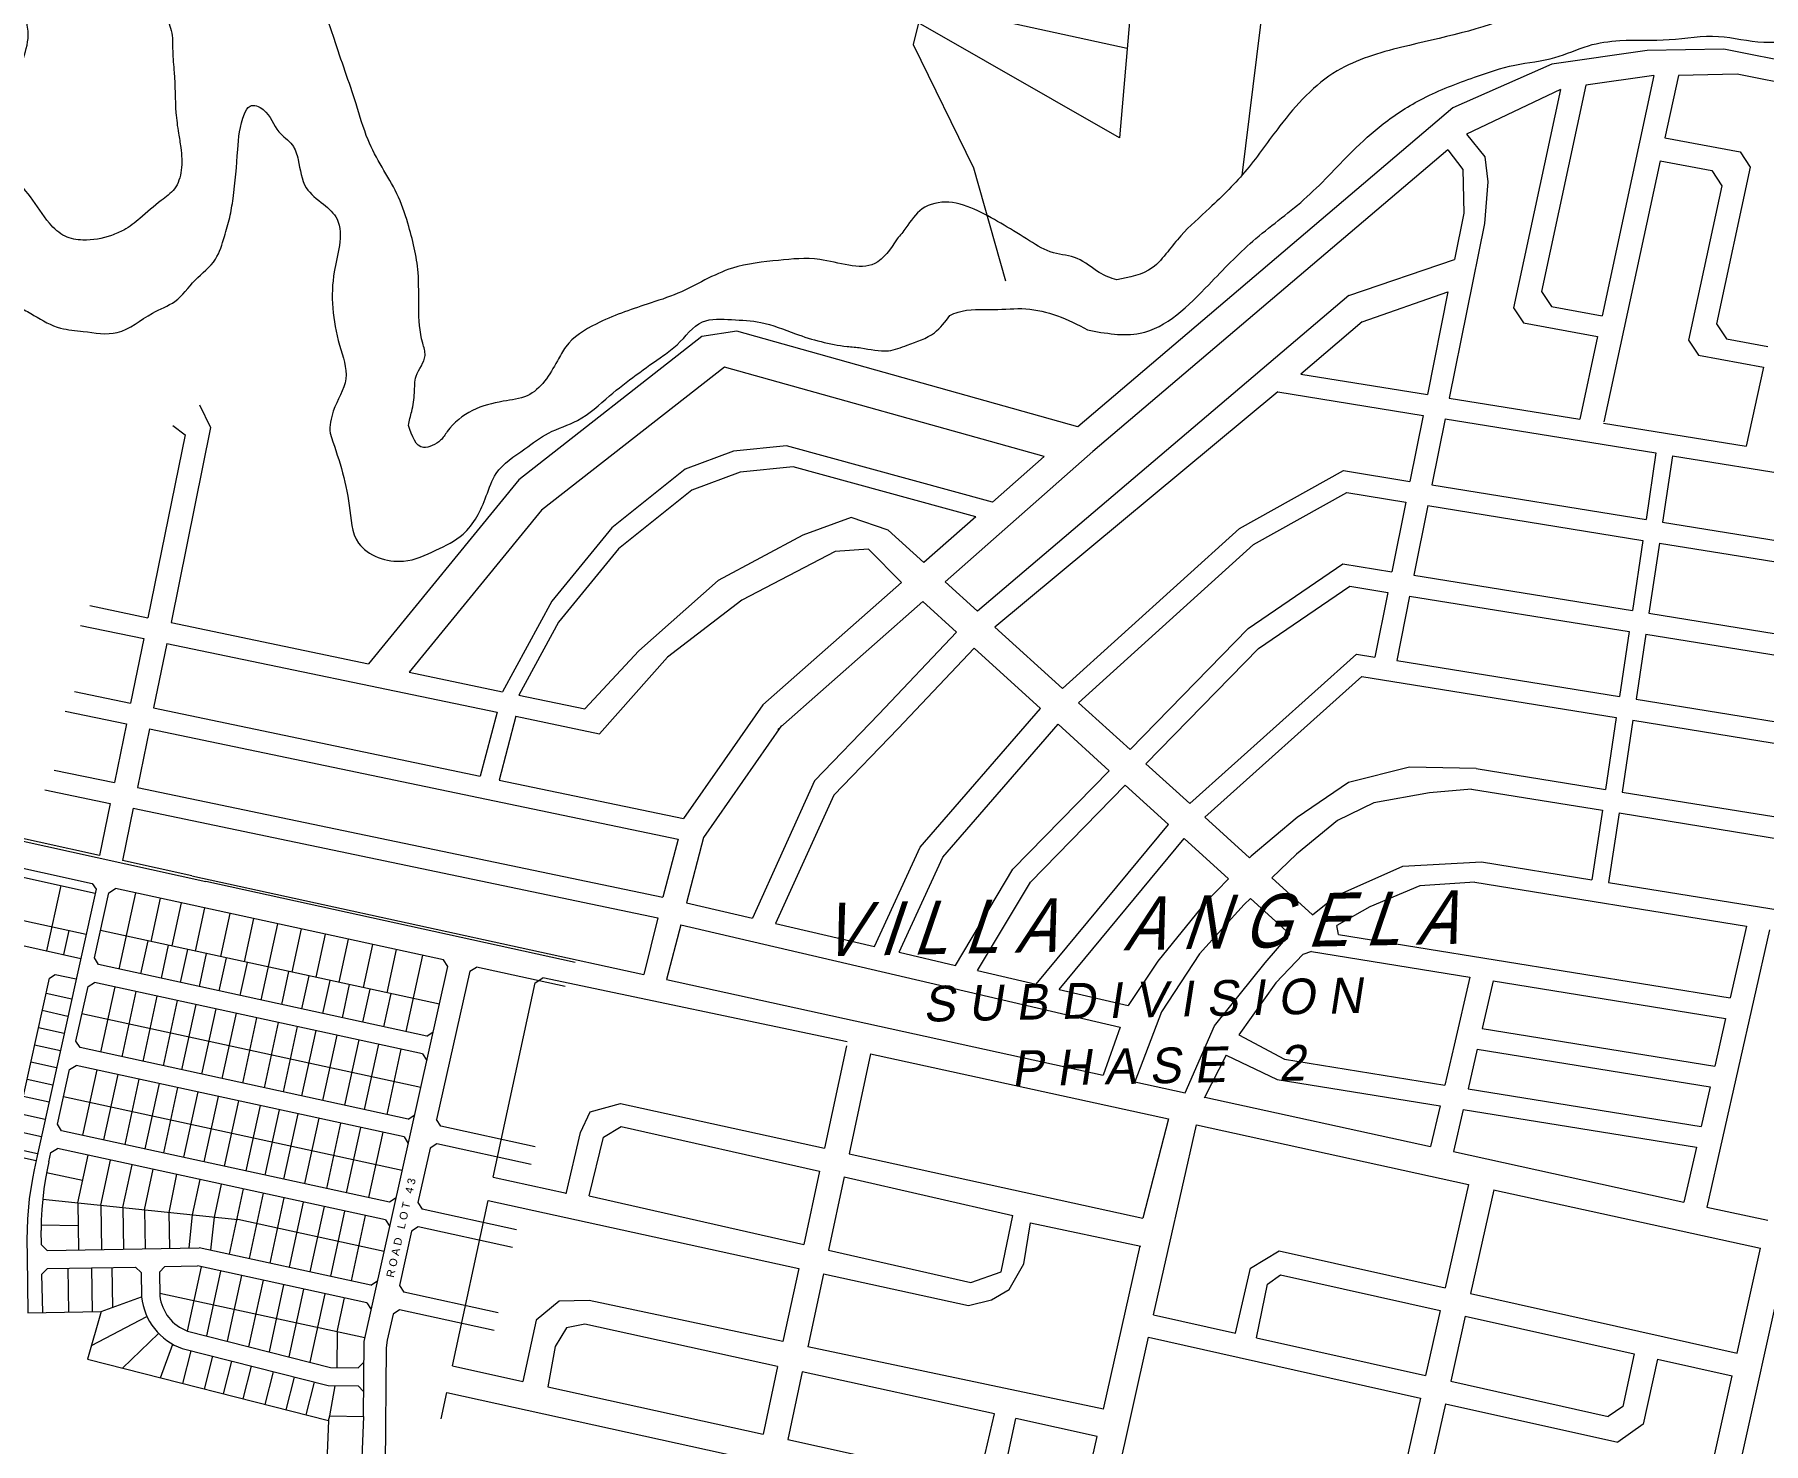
# Model space of a CAD drawing. Header units: metres. Extents: x -460 to 31334, y -1777 to 24987.
# Drawn here: x 75.641 to 76.242, y -755.121 to -754.631 of the extents above; entities that cross this region are included whole.
import ezdxf
from ezdxf.enums import TextEntityAlignment as Align

# ---------------------------------------------------------------- set-up
doc = ezdxf.new("R2010")
doc.units = ezdxf.units.M
doc.header["$MEASUREMENT"] = 0
doc.layers.add('VICINITY_MAP', color=7, linetype='Continuous', lineweight=13)
doc.styles.add('LOT_NO', font='ARIALN.TTF', dxfattribs={"width": 1.5})
doc.styles.add('PX-0', font='leroy')
doc.styles.get("Standard").update_dxf_attribs({"font": 'arial.ttf'})

msp = doc.modelspace()

# ---------------------------------------------------------------- linework, layer by layer
at = {"layer": 'VICINITY_MAP', "color": 250, "lineweight": 0}
for p, q in [((76.07981, -754.5232), (76.06042, -754.68025)), ((75.55711, -754.90677), (75.66162, -754.92983)), ((75.5628, -754.92308), (75.65846, -754.94418)), ((75.64966, -754.9272), (75.64465, -754.94991)), ((75.66059, -754.92647), (75.66191, -754.92854)), ((75.82859, -754.95395), (75.70013, -754.92579)), ((75.55155, -754.92937), (75.65661, -754.95255)), ((75.66135, -754.95242), (75.66641, -754.92973)), ((75.66641, -754.92973), (75.66872, -754.92825)), ((75.78281, -754.95305), (75.66872, -754.92825)), ((75.66996, -754.95628), (75.67574, -754.92975)), ((75.68103, -754.94664), (75.6843, -754.93161)), ((75.6884, -754.94825), (75.69167, -754.93322)), ((75.69647, -754.95), (75.69974, -754.93497)), ((75.70531, -754.95193), (75.70858, -754.9369)), ((75.71351, -754.95371), (75.71678, -754.93868)), ((75.65248, -754.94286), (75.65063, -754.95123)), ((75.78137, -754.96848), (75.66349, -754.94282)), ((75.71937, -754.96704), (75.72515, -754.9405)), ((75.73009, -754.95732), (75.73336, -754.94229)), ((75.73843, -754.95913), (75.7417, -754.9441)), ((75.67749, -754.95792), (75.67999, -754.94642)), ((75.68466, -754.95948), (75.68717, -754.94798)), ((75.69129, -754.96093), (75.6938, -754.94942)), ((75.69784, -754.96235), (75.70034, -754.95084)), ((75.74648, -754.96089), (75.74975, -754.94586)), ((75.75497, -754.96273), (75.75824, -754.9477)), ((75.76315, -754.96452), (75.76642, -754.94949)), ((75.76978, -754.97801), (75.77555, -754.95147)), ((75.66282, -754.95473), (75.66135, -754.95242)), ((75.77691, -754.97956), (75.66282, -754.95473)), ((75.70476, -754.96386), (75.70727, -754.95235)), ((75.71204, -754.96544), (75.71455, -754.95394)), ((75.7265, -754.96859), (75.729, -754.95708)), ((75.75512, -755.08579), (75.7843, -754.95538)), ((75.79188, -754.95704), (75.78035, -755.0086)), ((75.7843, -754.95538), (75.78281, -754.95305)), ((75.79188, -754.95704), (75.79419, -754.95557)), ((75.82511, -754.9623), (75.79419, -754.95557)), ((75.65491, -754.9813), (75.65913, -754.96239)), ((75.65913, -754.96239), (75.66143, -754.96091)), ((75.77551, -754.98574), (75.66143, -754.96091)), ((75.66362, -754.98518), (75.66856, -754.96246)), ((75.73351, -754.97012), (75.73601, -754.95861)), ((75.74083, -754.97171), (75.74334, -754.9602)), ((75.74762, -754.97319), (75.75012, -754.96168)), ((75.75472, -754.97473), (75.75723, -754.96323)), ((75.65348, -754.96674), (75.64451, -754.96476)), ((75.67096, -754.98678), (75.67591, -754.96406)), ((75.67828, -754.98837), (75.68322, -754.96565)), ((75.68533, -754.98991), (75.69027, -754.96719)), ((75.69173, -754.9913), (75.69668, -754.96858)), ((75.76201, -754.97632), (75.76451, -754.96481)), ((75.65216, -754.97272), (75.64319, -754.97074)), ((75.77488, -754.99749), (75.65702, -754.97184)), ((75.69875, -754.99283), (75.70369, -754.97011)), ((75.7058, -754.99436), (75.71074, -754.97164)), ((75.71293, -754.99591), (75.71788, -754.9732)), ((75.72047, -754.99755), (75.72541, -754.97484)), ((75.65084, -754.9787), (75.64187, -754.97672)), ((75.65638, -754.98361), (75.65491, -754.9813)), ((75.72706, -754.99899), (75.732, -754.97627)), ((75.73354, -755.0004), (75.73848, -754.97768)), ((75.74082, -755.00198), (75.74576, -754.97927)), ((75.74845, -755.00364), (75.75339, -754.98093)), ((75.77691, -754.97956), (75.77922, -754.97809)), ((75.64952, -754.98468), (75.64055, -754.98271)), ((75.77045, -755.00843), (75.65638, -754.98361)), ((75.75531, -755.00514), (75.76025, -754.98242)), ((75.76313, -755.00684), (75.76807, -754.98412)), ((75.77551, -754.98574), (75.77699, -754.98805)), ((75.6482, -754.99067), (75.63923, -754.98868)), ((75.64846, -755.01017), (75.65268, -754.99126)), ((75.65268, -754.99126), (75.65499, -754.98979)), ((75.76906, -755.01461), (75.65499, -754.98979)), ((75.65732, -755.01409), (75.66227, -754.99137)), ((75.66467, -755.01569), (75.66962, -754.99297)), ((75.64688, -754.99664), (75.63791, -754.99466)), ((75.67199, -755.01728), (75.67693, -754.99456)), ((75.67903, -755.01881), (75.68398, -754.9961)), ((75.68544, -755.02021), (75.69039, -754.99749)), ((75.69246, -755.02174), (75.6974, -754.99902)), ((75.64556, -755.00262), (75.6366, -755.00064)), ((75.76842, -755.02637), (75.65057, -755.00072)), ((75.69951, -755.02327), (75.70445, -755.00055)), ((75.70664, -755.02482), (75.71159, -755.00211)), ((75.71418, -755.02646), (75.71912, -755.00375)), ((75.72077, -755.0279), (75.72571, -755.00518)), ((75.64424, -755.0086), (75.63528, -755.00662)), ((75.64994, -755.01248), (75.64846, -755.01017)), ((75.72724, -755.02931), (75.73219, -755.00659)), ((75.73453, -755.03089), (75.73947, -755.00817)), ((75.74216, -755.03255), (75.7471, -755.00984)), ((75.74902, -755.03405), (75.75396, -755.01133)), ((75.77045, -755.00843), (75.77276, -755.00696)), ((75.78182, -755.01091), (75.78035, -755.0086)), ((75.81464, -755.01805), (75.78182, -755.01091)), ((75.64292, -755.01458), (75.63396, -755.01261)), ((75.76399, -755.0373), (75.64994, -755.01248)), ((75.75683, -755.03575), (75.76178, -755.01303)), ((75.76906, -755.01461), (75.77053, -755.01692)), ((75.78043, -755.01709), (75.77812, -755.01856)), ((75.81326, -755.02423), (75.78043, -755.01709)), ((75.64108, -755.02295), (75.63211, -755.02098)), ((75.64161, -755.02056), (75.63264, -755.01858)), ((75.64546, -755.02328), (75.64498, -755.0255)), ((75.64546, -755.02328), (75.64619, -755.02012)), ((75.64619, -755.02012), (75.64851, -755.01865)), ((75.7626, -755.04349), (75.64851, -755.01865)), ((75.65554, -755.03757), (75.65916, -755.02097)), ((75.66358, -755.03841), (75.667, -755.02268)), ((75.77812, -755.01856), (75.77389, -755.03747)), ((75.64433, -755.02908), (75.6438, -755.03268)), ((75.64498, -755.0255), (75.64433, -755.02908)), ((75.65723, -755.02981), (75.64464, -755.0271)), ((75.67124, -755.03921), (75.67448, -755.02431)), ((75.67875, -755.03999), (75.68182, -755.0259)), ((75.68988, -755.02766), (75.68728, -755.04088)), ((75.69545, -755.04174), (75.69813, -755.02945)), ((75.6438, -755.03268), (75.64338, -755.0363)), ((75.70309, -755.04254), (75.70559, -755.03108)), ((75.70829, -755.05546), (75.71323, -755.03274)), ((75.71524, -755.05697), (75.72018, -755.03425)), ((75.64307, -755.03993), (75.64288, -755.04357)), ((75.64338, -755.0363), (75.64307, -755.03993)), ((75.64338, -755.0363), (75.71121, -755.04338)), ((75.65554, -755.03757), (75.65583, -755.05391)), ((75.66358, -755.03841), (75.66385, -755.05377)), ((75.67124, -755.03921), (75.67149, -755.05364)), ((75.67875, -755.03999), (75.67899, -755.05351)), ((75.68728, -755.04088), (75.68749, -755.05336)), ((75.72246, -755.05854), (75.7274, -755.03583)), ((75.72917, -755.06), (75.73412, -755.03729)), ((75.73644, -755.06159), (75.74139, -755.03887)), ((75.74356, -755.06313), (75.7485, -755.04042)), ((75.7663, -755.03583), (75.76399, -755.0373)), ((75.77389, -755.03747), (75.77537, -755.03978)), ((75.80818, -755.04692), (75.77537, -755.03978)), ((75.64288, -755.04357), (75.64281, -755.04721)), ((75.64291, -755.0522), (75.64281, -755.04721)), ((75.65568, -755.04554), (75.64285, -755.04529)), ((75.69425, -755.05324), (75.69545, -755.04174)), ((75.70189, -755.05407), (75.70309, -755.04254)), ((75.76213, -755.05447), (75.71121, -755.04338)), ((75.75074, -755.0647), (75.75568, -755.04198)), ((75.7626, -755.04349), (75.76407, -755.04579)), ((75.77166, -755.04743), (75.76743, -755.06634)), ((75.77397, -755.04596), (75.77166, -755.04743)), ((75.8068, -755.05311), (75.77397, -755.04596)), ((75.64291, -755.0522), (75.64488, -755.0541)), ((75.64488, -755.0541), (75.69782, -755.05318)), ((75.75753, -755.06618), (75.69782, -755.05318)), ((75.68588, -755.05972), (75.68396, -755.06171)), ((75.68588, -755.05972), (75.69719, -755.05953)), ((75.75614, -755.07236), (75.69719, -755.05953)), ((75.64501, -755.06043), (75.64311, -755.06241)), ((75.64337, -755.07573), (75.64311, -755.06241)), ((75.64501, -755.06043), (75.67564, -755.0599)), ((75.65243, -755.07556), (75.65217, -755.06031)), ((75.66069, -755.07539), (75.66043, -755.06017)), ((75.66775, -755.07389), (75.66751, -755.06004)), ((75.67564, -755.0599), (75.67762, -755.06182)), ((75.67762, -755.06182), (75.67777, -755.07029)), ((75.68396, -755.06171), (75.6841, -755.06991)), ((75.69376, -755.08217), (75.69862, -755.05984)), ((75.70042, -755.08387), (75.70533, -755.0613)), ((75.70768, -755.08571), (75.71264, -755.06289)), ((75.71508, -755.0876), (75.7201, -755.06451)), ((75.75753, -755.06618), (75.75984, -755.0647)), ((75.66374, -755.07534), (75.67777, -755.07029)), ((75.7554, -755.08457), (75.68409, -755.06905)), ((75.72219, -755.08941), (75.72727, -755.06607)), ((75.72907, -755.09116), (75.7342, -755.06758)), ((75.73637, -755.09302), (75.74156, -755.06918)), ((75.74578, -755.08248), (75.74835, -755.07066)), ((75.76743, -755.06634), (75.76891, -755.06865)), ((75.80173, -755.07579), (75.76891, -755.06865)), ((75.63821, -755.07583), (75.66374, -755.07534)), ((75.66374, -755.07534), (75.65894, -755.09199)), ((75.66031, -755.08721), (75.67961, -755.07708)), ((75.75614, -755.07236), (75.75761, -755.07467)), ((75.7652, -755.07631), (75.76318, -755.08534)), ((75.76751, -755.07483), (75.7652, -755.07631)), ((75.80034, -755.08198), (75.76751, -755.07483)), ((75.67114, -755.09509), (75.68364, -755.08297)), ((75.69376, -755.08217), (75.74346, -755.09482)), ((75.74578, -755.08248), (75.74567, -755.09484)), ((75.6843, -755.09844), (75.68862, -755.08677)), ((75.69191, -755.08824), (75.74264, -755.10115)), ((75.69211, -755.10043), (75.69501, -755.08903)), ((75.7549, -755.11194), (75.75512, -755.08579)), ((75.76287, -755.08806), (75.76252, -755.12878)), ((75.76318, -755.08534), (75.76287, -755.08806)), ((75.65894, -755.09199), (75.74274, -755.11331)), ((75.69962, -755.10234), (75.70252, -755.09094)), ((75.70626, -755.10403), (75.70916, -755.09263)), ((75.71306, -755.10576), (75.71597, -755.09436)), ((75.74346, -755.09482), (75.75309, -755.0949)), ((75.75309, -755.0949), (75.75506, -755.09297)), ((75.7207, -755.1077), (75.7236, -755.0963)), ((75.72806, -755.10958), (75.73096, -755.09818)), ((75.73505, -755.11136), (75.73795, -755.09996)), ((75.74264, -755.10115), (75.75303, -755.10124)), ((75.74327, -755.11161), (75.74507, -755.10117)), ((75.75497, -755.10321), (75.75303, -755.10124)), ((75.74274, -755.11331), (75.74203, -755.13052)), ((75.74274, -755.11331), (75.74327, -755.11161)), ((75.74327, -755.11161), (75.7549, -755.11194)), ((75.7549, -755.11194), (75.75419, -755.12915))]:
    msp.add_line(p, q, dxfattribs=at)
at = {"layer": 'VICINITY_MAP', "color": 250, "linetype": 'Continuous', "lineweight": 0, "ltscale": 0.1}
for p, q in [((76.20135, -754.63687), (76.16829, -754.64157)), ((76.22802, -754.63634), (76.20135, -754.63687)), ((76.32056, -754.6547), (76.22802, -754.63634)), ((76.16829, -754.64157), (76.13383, -754.6568)), ((76.17123, -754.65039), (76.13859, -754.66597)), ((76.17123, -754.65039), (76.15486, -754.72633)), ((76.18007, -754.6489), (76.16461, -754.72061)), ((76.20375, -754.64554), (76.18007, -754.6489)), ((76.20375, -754.64554), (76.18573, -754.72912)), ((76.21228, -754.64546), (76.2076, -754.66718)), ((76.23268, -754.64505), (76.21228, -754.64546)), ((76.26251, -754.65097), (76.23268, -754.64505)), ((76.13383, -754.6568), (76.00344, -754.76767)), ((76.13859, -754.66597), (76.14499, -754.67376)), ((76.2076, -754.66718), (76.23377, -754.6721)), ((76.13206, -754.67135), (76.00865, -754.77627)), ((76.13206, -754.67135), (76.13731, -754.67816)), ((76.14499, -754.67376), (76.146, -754.68248)), ((76.23377, -754.6721), (76.23727, -754.67737)), ((76.13731, -754.67816), (76.13761, -754.69339)), ((76.20587, -754.67519), (76.18629, -754.76602)), ((76.20587, -754.67519), (76.22386, -754.67857)), ((76.22386, -754.67857), (76.22736, -754.68384)), ((76.23727, -754.67737), (76.22553, -754.73183)), ((76.146, -754.68248), (76.14477, -754.697)), ((76.22736, -754.68384), (76.21578, -754.73754)), ((76.14477, -754.697), (76.13259, -754.75773)), ((76.13761, -754.69339), (76.13437, -754.70955)), ((76.0976, -754.72198), (76.13437, -754.70955)), ((76.0976, -754.72198), (75.96845, -754.83179)), ((76.10224, -754.73122), (76.13213, -754.72076)), ((76.13213, -754.72076), (76.12496, -754.7565)), ((76.16461, -754.72061), (76.16812, -754.72588)), ((76.15486, -754.72633), (76.15837, -754.73159)), ((76.16812, -754.72588), (76.18573, -754.72912)), ((75.88473, -754.73448), (75.87264, -754.73634)), ((76.00344, -754.76767), (75.88473, -754.73448)), ((76.10224, -754.73122), (76.08097, -754.74939)), ((76.15837, -754.73159), (76.18417, -754.73634)), ((76.22553, -754.73183), (76.22904, -754.73709)), ((75.87264, -754.73634), (75.80894, -754.78609)), ((76.18417, -754.73634), (76.17797, -754.76507)), ((76.21578, -754.73754), (76.21929, -754.7428)), ((76.22904, -754.73709), (76.24337, -754.73972)), ((75.88052, -754.74693), (75.81683, -754.79668)), ((75.9917, -754.77801), (75.88052, -754.74693)), ((76.21929, -754.7428), (76.24181, -754.74694)), ((76.24181, -754.74694), (76.23589, -754.77443)), ((76.08097, -754.74939), (76.12496, -754.7565)), ((76.07296, -754.75555), (75.97455, -754.83732)), ((76.07296, -754.75555), (76.12351, -754.76372)), ((76.13259, -754.75773), (76.17797, -754.76507)), ((75.69787, -754.76006), (75.70178, -754.76797)), ((76.12351, -754.76372), (76.11891, -754.78666)), ((76.13114, -754.76496), (76.12654, -754.78789)), ((76.13114, -754.76496), (76.20446, -754.7768)), ((75.69291, -754.77049), (75.67996, -754.8341)), ((75.70178, -754.76797), (75.68799, -754.83577)), ((75.68862, -754.76729), (75.69291, -754.77049)), ((76.18621, -754.7664), (76.23589, -754.77443)), ((75.88362, -754.77616), (75.86676, -754.7824)), ((75.90204, -754.77432), (75.88362, -754.77616)), ((75.97372, -754.79388), (75.90204, -754.77432)), ((76.00865, -754.77627), (75.95724, -754.82163)), ((76.20446, -754.7768), (76.201, -754.79992)), ((75.86676, -754.7824), (75.84132, -754.80283)), ((75.90441, -754.78165), (75.88598, -754.7835)), ((75.96793, -754.79899), (75.90441, -754.78165)), ((75.9917, -754.77801), (75.97372, -754.79388)), ((76.05963, -754.80302), (76.09582, -754.78293)), ((76.09582, -754.78293), (76.11891, -754.78666)), ((76.21025, -754.77774), (76.20678, -754.80086)), ((76.21025, -754.77774), (76.30177, -754.79253)), ((75.80894, -754.78609), (75.75668, -754.85012)), ((75.88598, -754.7835), (75.86912, -754.78974)), ((76.12654, -754.78789), (76.201, -754.79992)), ((75.86912, -754.78974), (75.84368, -754.81017)), ((76.06447, -754.80862), (76.09698, -754.79057)), ((76.09698, -754.79057), (76.11746, -754.79388)), ((76.11746, -754.79388), (76.11261, -754.81808)), ((76.12509, -754.79511), (76.12024, -754.81932)), ((76.12509, -754.79511), (76.19991, -754.8072)), ((75.81683, -754.79668), (75.7708, -754.85306)), ((75.92454, -754.79923), (75.90773, -754.8054)), ((75.93747, -754.80364), (75.92454, -754.79923)), ((75.96793, -754.79899), (75.94985, -754.81493)), ((76.20678, -754.80086), (76.29646, -754.81535)), ((75.84132, -754.80283), (75.82041, -754.82834)), ((75.90773, -754.8054), (75.87827, -754.82115)), ((75.94985, -754.81493), (75.93747, -754.80364)), ((75.9981, -754.85866), (76.05963, -754.80302)), ((75.84368, -754.81017), (75.82277, -754.83567)), ((75.91893, -754.81101), (75.88658, -754.82799)), ((75.9306, -754.81019), (75.91893, -754.81101)), ((75.94206, -754.8218), (75.9306, -754.81019)), ((76.00361, -754.86365), (76.06447, -754.80862)), ((76.19991, -754.8072), (76.19625, -754.8316)), ((76.20569, -754.80814), (76.20203, -754.83254)), ((76.20569, -754.80814), (76.29479, -754.82254)), ((76.06263, -754.83786), (76.0956, -754.81534)), ((76.0956, -754.81534), (76.11261, -754.81808)), ((75.87827, -754.82115), (75.85073, -754.84562)), ((75.94206, -754.8218), (75.89379, -754.86438)), ((75.95724, -754.82163), (75.96845, -754.83179)), ((76.06623, -754.84483), (76.09794, -754.82317)), ((76.09794, -754.82317), (76.11116, -754.82531)), ((76.12024, -754.81932), (76.19625, -754.8316)), ((75.65981, -754.82989), (75.67996, -754.8341)), ((75.82041, -754.82834), (75.80328, -754.85984)), ((75.88658, -754.82799), (75.8607, -754.84775)), ((75.94945, -754.82849), (75.899, -754.87299)), ((75.94945, -754.82849), (75.96121, -754.83915)), ((76.11116, -754.82531), (76.10666, -754.84778)), ((76.11879, -754.82654), (76.11429, -754.84901)), ((76.11879, -754.82654), (76.19516, -754.83888)), ((75.65655, -754.83676), (75.67849, -754.84134)), ((75.68799, -754.83577), (75.75668, -754.85012)), ((75.82277, -754.83567), (75.80898, -754.86104)), ((76.20203, -754.83254), (76.28919, -754.84662)), ((75.67849, -754.84134), (75.67392, -754.8638)), ((75.68652, -754.84301), (75.68195, -754.86548)), ((75.68652, -754.84301), (75.80138, -754.86699)), ((75.96121, -754.83915), (75.93414, -754.86758)), ((75.97455, -754.83732), (75.9981, -754.85866)), ((76.02153, -754.87989), (76.06263, -754.83786)), ((76.19516, -754.83888), (76.19176, -754.86153)), ((76.20094, -754.83982), (76.19755, -754.86247)), ((76.20094, -754.83982), (76.28752, -754.85381)), ((75.85073, -754.84562), (75.83187, -754.86583)), ((75.8607, -754.84775), (75.83704, -754.87444)), ((75.96736, -754.84473), (75.94085, -754.87258)), ((75.96736, -754.84473), (75.99041, -754.86561)), ((76.02706, -754.8849), (76.06623, -754.84483)), ((76.04231, -754.89872), (76.1003, -754.84675)), ((76.1003, -754.84675), (76.10666, -754.84778)), ((76.11429, -754.84901), (76.19176, -754.86153)), ((75.7708, -754.85306), (75.80328, -754.85984)), ((76.04756, -754.90348), (76.10221, -754.85451)), ((76.10221, -754.85451), (76.19067, -754.86881)), ((75.65446, -754.85974), (75.67392, -754.8638)), ((75.80898, -754.86104), (75.83188, -754.86582)), ((75.65119, -754.8666), (75.67245, -754.87104)), ((75.68195, -754.86548), (75.79548, -754.88918)), ((75.80138, -754.86699), (75.79548, -754.88918)), ((75.89379, -754.86438), (75.88046, -754.8835)), ((75.94853, -754.91387), (75.99041, -754.86561)), ((76.00361, -754.86365), (76.02153, -754.87989)), ((76.19755, -754.86247), (76.28231, -754.87617)), ((75.67245, -754.87104), (75.6683, -754.89144)), ((75.68047, -754.87271), (75.67632, -754.89312)), ((75.68047, -754.87271), (75.86435, -754.9111)), ((75.80797, -754.86837), (75.80207, -754.89056)), ((75.80797, -754.86837), (75.83704, -754.87444)), ((75.90035, -754.87159), (75.87321, -754.91053)), ((75.93414, -754.86758), (75.91185, -754.89076)), ((75.94085, -754.87258), (75.91856, -754.89576)), ((75.9564, -754.91738), (75.99652, -754.87115)), ((75.99652, -754.87115), (76.01431, -754.88728)), ((76.19067, -754.86881), (76.18693, -754.89379)), ((76.19646, -754.86975), (76.19271, -754.89473)), ((76.19646, -754.86975), (76.28064, -754.88335)), ((75.88046, -754.8835), (75.86621, -754.90395)), ((76.02706, -754.8849), (76.04231, -754.89872)), ((75.64735, -754.88707), (75.6683, -754.89144)), ((75.80207, -754.89056), (75.86621, -754.90395)), ((75.91185, -754.89076), (75.89018, -754.93853)), ((75.98081, -754.92154), (76.01431, -754.88728)), ((76.11877, -754.88604), (76.09757, -754.89145)), ((76.14198, -754.88653), (76.11877, -754.88604)), ((76.14198, -754.88653), (76.18693, -754.89379)), ((75.64408, -754.89393), (75.66682, -754.89868)), ((75.67632, -754.89312), (75.8591, -754.93128)), ((75.91856, -754.89576), (75.89829, -754.94042)), ((75.98687, -754.926), (76.01984, -754.89228)), ((76.01984, -754.89228), (76.03493, -754.90596)), ((76.09757, -754.89145), (76.07968, -754.90359)), ((76.12575, -754.89496), (76.10633, -754.89852)), ((76.14025, -754.8937), (76.12575, -754.89496)), ((76.14025, -754.8937), (76.18584, -754.90107)), ((76.19271, -754.89473), (76.2749, -754.90801)), ((75.66682, -754.89868), (75.66314, -754.91677)), ((75.67485, -754.90035), (75.67115, -754.91854)), ((75.67485, -754.90035), (75.85732, -754.93845)), ((76.10633, -754.89852), (76.09375, -754.90466)), ((76.18584, -754.90107), (76.18221, -754.92524)), ((76.19162, -754.902), (76.188, -754.92617)), ((76.19162, -754.902), (76.27323, -754.91519)), ((75.98888, -754.96152), (76.03493, -754.90596)), ((76.04756, -754.90348), (76.0631, -754.91757)), ((76.07968, -754.90359), (76.06362, -754.91704)), ((76.09375, -754.90466), (76.07948, -754.91627)), ((75.86435, -754.9111), (75.8591, -754.93128)), ((75.87321, -754.91053), (75.86731, -754.93321)), ((75.93263, -754.94842), (75.94853, -754.91387)), ((75.99685, -754.96337), (76.04036, -754.91088)), ((76.04036, -754.91088), (76.05584, -754.92491)), ((75.9412, -754.95041), (75.9564, -754.91738)), ((76.06362, -754.91704), (76.0631, -754.91757)), ((76.07948, -754.91627), (76.07085, -754.92459)), ((76.09323, -754.93083), (76.11637, -754.92046)), ((76.11637, -754.92046), (76.14373, -754.91902)), ((76.14373, -754.91902), (76.18221, -754.92524)), ((75.69528, -754.92386), (75.8524, -754.9582)), ((75.96083, -754.95498), (75.98081, -754.92154)), ((75.96848, -754.95676), (75.98687, -754.926)), ((76.05584, -754.92491), (76.04762, -754.93322)), ((76.07085, -754.92459), (76.08501, -754.93742)), ((76.12235, -754.92734), (76.10498, -754.93468)), ((76.14143, -754.9261), (76.12235, -754.92734)), ((76.14143, -754.9261), (76.23594, -754.94137)), ((76.188, -754.92617), (76.26768, -754.93905)), ((75.86731, -754.93321), (75.89018, -754.93853)), ((76.04762, -754.93322), (76.03125, -754.95348)), ((76.06341, -754.93177), (76.06124, -754.93385)), ((76.06341, -754.93177), (76.0771, -754.94418)), ((76.08501, -754.93742), (76.09323, -754.93083)), ((75.85732, -754.93845), (75.8524, -754.9582)), ((76.06124, -754.93385), (76.04571, -754.95093)), ((76.10498, -754.93468), (76.09346, -754.94115)), ((75.8653, -754.94093), (75.86036, -754.95994)), ((75.8653, -754.94093), (76.01816, -754.97652)), ((75.89829, -754.94042), (75.93263, -754.94842)), ((76.06859, -754.95408), (76.0771, -754.94418)), ((76.09401, -754.94426), (76.09346, -754.94115)), ((76.09401, -754.94426), (76.23029, -754.96629)), ((76.24399, -754.94267), (76.22215, -755.03903)), ((76.23594, -754.94137), (76.23029, -754.96629)), ((75.9412, -754.95041), (75.96083, -754.95498)), ((76.04571, -754.95093), (76.03251, -754.97112)), ((76.08165, -754.95121), (76.07223, -754.96101)), ((76.08465, -754.95021), (76.08165, -754.95121)), ((76.08465, -754.95021), (76.13973, -754.95911)), ((75.96848, -754.95676), (75.98888, -754.96152)), ((76.03125, -754.95348), (76.02086, -754.96896)), ((76.05093, -754.97602), (76.06859, -754.95408)), ((75.80004, -755.02862), (75.81461, -754.96111)), ((75.81461, -754.96111), (75.8173, -754.95937)), ((75.92319, -754.9816), (75.8173, -754.95937)), ((75.86036, -754.95994), (76.01223, -754.99314)), ((75.99685, -754.96337), (76.02086, -754.96896)), ((76.07223, -754.96101), (76.05938, -754.97917)), ((76.13973, -754.95911), (76.13424, -754.98279)), ((76.14779, -754.96041), (76.14397, -754.97691)), ((76.14779, -754.96041), (76.22866, -754.97348)), ((76.03251, -754.97112), (76.02321, -754.99554)), ((76.22866, -754.97348), (76.22491, -754.98999)), ((76.01816, -754.97652), (76.01223, -754.99314)), ((76.0407, -754.99936), (76.05093, -754.97602)), ((76.05938, -754.97917), (76.07523, -754.98763)), ((76.14397, -754.97691), (76.22491, -754.98999)), ((75.92291, -754.98293), (75.91525, -755.01861)), ((75.93129, -754.98572), (75.92383, -755.02049)), ((75.93129, -754.98572), (76.03497, -755.00838)), ((76.05496, -754.98618), (76.04734, -755.00117)), ((76.05496, -754.98618), (76.07277, -754.99469)), ((76.13424, -754.98279), (76.13103, -754.99665)), ((76.1423, -754.9841), (76.1391, -754.99795)), ((76.1423, -754.9841), (76.22328, -754.99718)), ((76.07523, -754.98763), (76.13103, -754.99665)), ((76.02321, -754.99554), (76.0407, -754.99936)), ((76.07277, -754.99469), (76.12937, -755.00384)), ((76.1391, -754.99795), (76.22014, -755.01105)), ((76.22328, -754.99718), (76.22014, -755.01105)), ((75.83378, -755.00595), (75.84435, -755.00308)), ((75.84435, -755.00308), (75.91525, -755.01861)), ((76.0475, -755.00085), (76.12608, -755.01803)), ((76.12937, -755.00384), (76.12608, -755.01803)), ((76.13743, -755.00514), (76.13404, -755.01977)), ((76.13743, -755.00514), (76.21851, -755.01824)), ((75.83037, -755.0131), (75.83378, -755.00595)), ((75.83838, -755.01471), (75.84451, -755.01105)), ((75.84451, -755.01105), (75.91354, -755.02662)), ((76.03497, -755.00838), (76.02595, -755.04286)), ((76.02976, -755.0765), (76.04461, -755.01048)), ((76.04461, -755.01048), (76.13926, -755.03117)), ((75.82548, -755.03446), (75.83037, -755.0131)), ((75.83347, -755.03518), (75.83838, -755.01471)), ((75.92383, -755.02049), (76.02595, -755.04286)), ((76.13404, -755.01977), (76.21419, -755.03729)), ((76.21851, -755.01824), (76.21419, -755.03729)), ((75.80004, -755.02862), (75.82553, -755.03425)), ((75.91354, -755.02662), (75.90807, -755.05212)), ((75.9221, -755.02855), (75.91663, -755.05406)), ((75.9221, -755.02855), (75.98073, -755.04199)), ((75.83347, -755.03518), (75.90807, -755.05212)), ((76.13926, -755.03117), (76.13116, -755.06719)), ((76.14802, -755.03303), (76.1399, -755.06914)), ((76.14801, -755.03308), (76.24085, -755.05337)), ((75.78587, -755.09431), (75.79828, -755.03679)), ((75.79828, -755.03679), (75.90629, -755.06038)), ((76.22215, -755.03903), (76.24334, -755.04366)), ((75.97669, -755.06155), (75.98073, -755.04199)), ((75.98461, -755.05874), (75.98698, -755.04452)), ((75.98698, -755.04452), (76.02525, -755.05261)), ((76.01226, -755.1093), (76.02503, -755.05257)), ((76.23272, -755.08989), (76.24085, -755.05337)), ((75.91663, -755.05406), (75.96613, -755.06531)), ((75.97947, -755.0677), (75.98461, -755.05874)), ((76.06342, -755.06027), (76.07344, -755.05428)), ((76.07344, -755.05428), (76.13116, -755.06719)), ((76.20771, -755.24553), (76.25002, -755.05537)), ((75.90629, -755.06038), (75.90084, -755.0858)), ((75.91487, -755.06225), (75.90943, -755.08761)), ((75.91487, -755.06225), (75.9654, -755.07329)), ((75.96613, -755.06531), (75.97669, -755.06155)), ((76.05825, -755.08286), (76.06342, -755.06027)), ((76.0694, -755.06584), (76.07384, -755.0626)), ((76.07384, -755.0626), (76.1294, -755.07502)), ((75.83348, -755.07159), (75.82299, -755.0718)), ((75.90084, -755.0858), (75.83348, -755.07159)), ((75.9654, -755.07329), (75.97334, -755.07136)), ((75.97334, -755.07136), (75.97947, -755.0677)), ((76.06548, -755.08448), (76.0694, -755.06584)), ((76.1399, -755.06914), (76.23272, -755.08989)), ((75.82299, -755.0718), (75.81497, -755.07836)), ((76.02976, -755.0765), (76.05825, -755.08286)), ((76.1294, -755.07502), (76.12432, -755.09763)), ((76.13814, -755.07698), (76.13306, -755.09959)), ((76.13814, -755.07698), (76.19684, -755.0901)), ((75.81497, -755.07836), (75.81038, -755.0997)), ((75.82551, -755.08107), (75.82156, -755.08755)), ((75.83189, -755.07977), (75.82551, -755.08107)), ((75.89898, -755.09446), (75.83189, -755.07977)), ((75.82156, -755.08755), (75.81904, -755.1016)), ((76.01226, -755.1093), (75.90943, -755.08761)), ((76.01447, -755.14447), (76.028, -755.08433)), ((76.028, -755.08433), (76.12255, -755.10547)), ((76.06548, -755.08448), (76.12432, -755.09763)), ((75.78587, -755.09431), (75.81038, -755.0997)), ((75.89898, -755.09446), (75.89392, -755.11805)), ((76.19684, -755.0901), (76.19298, -755.10837)), ((76.20497, -755.09192), (76.19999, -755.11455)), ((76.20497, -755.09192), (76.23098, -755.09773)), ((75.81904, -755.1016), (75.89392, -755.11805)), ((75.90756, -755.09634), (75.90249, -755.11993)), ((75.97436, -755.11097), (75.90756, -755.09634)), ((76.13306, -755.09959), (76.18787, -755.11184)), ((76.21759, -755.1579), (76.23098, -755.09773)), ((75.78191, -755.11264), (75.78387, -755.10357)), ((75.78387, -755.10357), (75.89194, -755.12731)), ((76.12255, -755.10547), (76.11587, -755.13517)), ((76.13129, -755.10742), (76.12461, -755.13712)), ((76.13129, -755.10742), (76.19122, -755.12082)), ((75.97038, -755.1284), (75.97436, -755.11097)), ((75.97852, -755.12765), (75.98182, -755.11261)), ((76.01013, -755.1188), (75.98182, -755.11261)), ((76.19298, -755.10837), (76.18787, -755.11184)), ((75.99717, -755.17638), (76.01013, -755.1188)), ((76.19999, -755.11455), (76.19122, -755.12082)), ((75.90249, -755.11993), (75.95869, -755.13228))]:
    msp.add_line(p, q, dxfattribs=at)
at = {"layer": 'VICINITY_MAP', "color": 250, "lineweight": 0}
for points in [[(75.80993, -754.37473), (75.80486, -754.43332), (75.96322, -754.48625), (75.98266, -754.48794), (75.94609, -754.63478), (75.96708, -754.67764), (75.97825, -754.71688)], [(75.98765, -754.51909), (75.96776, -754.62459), (76.02053, -754.63598)], [(76.02935, -754.53391), (76.01783, -754.66724), (75.94798, -754.62719)], [(75.55983, -754.89483), (75.70013, -754.92579)], [(75.55779, -754.90379), (75.66059, -754.92647)], [(75.66191, -754.92854), (75.65672, -754.95206), (75.65465, -754.96142), (75.65012, -754.98195), (75.64806, -754.99131), (75.64353, -755.01184), (75.64146, -755.0212), (75.64039, -755.02609), (75.63976, -755.02912), (75.63866, -755.03616), (75.63804, -755.04327), (75.63789, -755.05039), (75.63796, -755.05634), (75.63809, -755.06593), (75.63821, -755.07583)], [(75.51184, -755.07744), (75.51077, -755.07198), (75.51232, -755.07008), (75.62282, -755.06868), (75.6247, -755.06836), (75.6264, -755.06747), (75.62774, -755.0661), (75.62858, -755.06438), (75.62886, -755.06248), (75.62878, -755.05646), (75.6287, -755.05035), (75.62887, -755.04277), (75.62954, -755.03505), (75.63072, -755.02749), (75.6314, -755.02417), (75.6325, -755.01923), (75.64568, -754.95944), (75.64775, -754.95812), (75.65502, -754.95973)]]:
    msp.add_lwpolyline(points, dxfattribs=at)
at = {"layer": 'VICINITY_MAP', "color": 250, "linetype": 'Continuous', "lineweight": 0, "ltscale": 0.1}
for points in [[(75.66314, -754.91677), (75.57907, -754.89822)], [(75.69528, -754.92386), (75.67115, -754.91854)]]:
    msp.add_lwpolyline(points, dxfattribs=at)
at = {"layer": 'VICINITY_MAP', "color": 250, "lineweight": 0}
for radius, start, end in [(0.02116, 185.56634, 250.89958), (0.01483, 186.45697, 249.9601)]:
    msp.add_arc((75.69884, -755.06824), radius, start, end, dxfattribs=at)
for points, knots in [([(77.99497, -754.11228), (77.99179, -754.10807), (77.98671, -754.10136), (77.9775, -754.09222), (77.96976, -754.08527), (77.96445, -754.0767), (77.95681, -754.07284), (77.94797, -754.07008), (77.93981, -754.07428), (77.93142, -754.08011), (77.92396, -754.08602), (77.91706, -754.09295), (77.91029, -754.0964), (77.90403, -754.10273), (77.89972, -754.1099), (77.89299, -754.11612), (77.88658, -754.12451), (77.87666, -754.13027), (77.86828, -754.13941), (77.85826, -754.13955), (77.85115, -754.14651), (77.84939, -754.15535), (77.84379, -754.16315), (77.84207, -754.17193), (77.84057, -754.17914), (77.8349, -754.1845), (77.82607, -754.18498), (77.81776, -754.18916), (77.80792, -754.19088), (77.79821, -754.19017), (77.78783, -754.19002), (77.77537, -754.19073), (77.76314, -754.18858), (77.75004, -754.18676), (77.73793, -754.18763), (77.72765, -754.18723), (77.71694, -754.1886), (77.70923, -754.19233), (77.70208, -754.19773), (77.69517, -754.19822), (77.68964, -754.20296), (77.6853, -754.20851), (77.67925, -754.21386), (77.67683, -754.22217), (77.66841, -754.23034), (77.66047, -754.23818), (77.65459, -754.24664), (77.64873, -754.25041), (77.64193, -754.25272), (77.63448, -754.25638), (77.62596, -754.2615), (77.62062, -754.26882), (77.61563, -754.28005), (77.60428, -754.28502), (77.59623, -754.29408), (77.59124, -754.30036), (77.58556, -754.30589), (77.5821, -754.313), (77.57935, -754.3204), (77.57578, -754.32639), (77.57143, -754.33075), (77.56258, -754.33796), (77.55513, -754.34712), (77.54787, -754.35744), (77.54071, -754.36429), (77.53577, -754.37307), (77.52863, -754.38075), (77.51984, -754.38587), (77.5103, -754.38231), (77.50065, -754.38525), (77.49218, -754.3815), (77.48305, -754.38232), (77.47812, -754.37757), (77.47292, -754.37718), (77.46842, -754.37424), (77.4637, -754.37629), (77.45881, -754.37736), (77.45492, -754.38343), (77.44572, -754.38147), (77.43921, -754.38774), (77.43363, -754.39382), (77.42996, -754.40216), (77.424, -754.40726), (77.42267, -754.41384), (77.42634, -754.42082), (77.42961, -754.43079), (77.43261, -754.44258), (77.43351, -754.45411), (77.42713, -754.46127), (77.42511, -754.46851), (77.41525, -754.4754), (77.41393, -754.48764), (77.40452, -754.49439), (77.39994, -754.49903), (77.39555, -754.50452), (77.39219, -754.50876), (77.38907, -754.51227), (77.38436, -754.51508), (77.37858, -754.52171), (77.37196, -754.52817), (77.36523, -754.53453), (77.3607, -754.54295), (77.35096, -754.54694), (77.3451, -754.56107), (77.33066, -754.56662), (77.32204, -754.57804), (77.31472, -754.58496), (77.30708, -754.58868), (77.29776, -754.59037), (77.29013, -754.59058), (77.28254, -754.58942), (77.27699, -754.58679), (77.27145, -754.58411), (77.26678, -754.58028), (77.26306, -754.57622), (77.258, -754.57422), (77.25297, -754.5752), (77.24825, -754.57875), (77.24205, -754.58213), (77.23318, -754.58813), (77.2198, -754.59442), (77.21175, -754.60754), (77.2001, -754.60865), (77.19612, -754.60466), (77.19143, -754.60135), (77.18871, -754.59512), (77.18049, -754.59079), (77.17224, -754.59708), (77.16165, -754.59751), (77.15045, -754.59949), (77.14158, -754.60441), (77.13243, -754.60736), (77.1233, -754.61114), (77.11364, -754.61576), (77.10373, -754.61963), (77.09362, -754.62545), (77.08, -754.62628), (77.06719, -754.639), (77.05073, -754.63845), (77.0405, -754.64496), (77.03386, -754.64724), (77.02685, -754.64709), (77.01805, -754.64589), (77.0065, -754.64088), (76.99154, -754.64654), (76.98058, -754.65517), (76.9688, -754.65436), (76.96046, -754.65516), (76.95242, -754.64952), (76.94566, -754.64542), (76.94038, -754.63581), (76.92887, -754.63578), (76.92823, -754.62504), (76.92201, -754.62643), (76.91717, -754.62623), (76.911, -754.62645), (76.90819, -754.63267), (76.9059, -754.6381), (76.90295, -754.64363), (76.89788, -754.64733), (76.89563, -754.65456), (76.88571, -754.65387), (76.8808, -754.64777), (76.87514, -754.64321), (76.87207, -754.63797), (76.86546, -754.63637), (76.86245, -754.62869), (76.85491, -754.62658), (76.85096, -754.62161), (76.84839, -754.61644), (76.84095, -754.61653), (76.8321, -754.61573), (76.82158, -754.61516), (76.81168, -754.61589), (76.80326, -754.61344), (76.79514, -754.61383), (76.78609, -754.61393), (76.77785, -754.61418), (76.76936, -754.61417), (76.75742, -754.61562), (76.74582, -754.61728), (76.73486, -754.61832), (76.72882, -754.62293), (76.72216, -754.62848), (76.71801, -754.63684), (76.712, -754.64164), (76.70558, -754.64923), (76.69018, -754.6509), (76.67507, -754.64673), (76.66002, -754.64474), (76.64969, -754.63898), (76.64335, -754.63158), (76.63558, -754.62445), (76.63367, -754.61455), (76.62726, -754.6069), (76.61943, -754.60567), (76.61137, -754.60749), (76.60414, -754.60703), (76.59886, -754.60941), (76.59403, -754.61011), (76.58778, -754.61333), (76.58216, -754.62214), (76.57233, -754.63016), (76.56059, -754.63558), (76.55546, -754.64439), (76.54824, -754.64571), (76.54263, -754.64572), (76.53427, -754.64491), (76.5244, -754.64771), (76.51307, -754.64313), (76.50178, -754.64376), (76.49227, -754.63776), (76.4829, -754.63278), (76.47438, -754.62818), (76.46726, -754.62334), (76.45935, -754.61807), (76.45357, -754.61009), (76.44188, -754.60482), (76.42629, -754.60263), (76.4078, -754.59898), (76.38959, -754.59545), (76.37397, -754.58749), (76.35765, -754.58798), (76.34424, -754.58612), (76.33405, -754.58595), (76.32472, -754.58645), (76.31499, -754.58559), (76.306, -754.58551), (76.29449, -754.58997), (76.28403, -754.59403), (76.27201, -754.59762), (76.26147, -754.59916), (76.25021, -754.60028), (76.24225, -754.6004), (76.23924, -754.60069)], [0, 0, 0, 0, 0.0023006, 0.0036628, 0.0056516, 0.0068384, 0.0079366, 0.0093259, 0.0106605, 0.0117146, 0.0138284, 0.0147882, 0.015958, 0.0170996, 0.0186197, 0.0195766, 0.021086, 0.0231682, 0.0245425, 0.0262881, 0.0271354, 0.0286729, 0.0300933, 0.0312298, 0.0325635, 0.0331903, 0.0344784, 0.036224, 0.0372255, 0.0387884, 0.0404555, 0.0417572, 0.0442161, 0.0458436, 0.0475098, 0.0494884, 0.050328, 0.0521943, 0.05315, 0.054173, 0.0550686, 0.0562101, 0.057278, 0.0585117, 0.0598387, 0.0623048, 0.0634114, 0.0642778, 0.0652833, 0.0665415, 0.067899, 0.0695652, 0.0704044, 0.0731848, 0.0745098, 0.0756898, 0.0766841, 0.0779428, 0.0790841, 0.0801379, 0.0809476, 0.0817607, 0.0851151, 0.0860418, 0.0872569, 0.0894115, 0.0903685, 0.0918593, 0.093481, 0.0944758, 0.0960904, 0.0973356, 0.0982463, 0.0988399, 0.0995651, 0.1004127, 0.1009066, 0.1017197, 0.1032007, 0.1042839, 0.1054639, 0.106821, 0.108195, 0.1087256, 0.1096086, 0.1114987, 0.1133284, 0.1149966, 0.1161661, 0.1173539, 0.1181278, 0.1212299, 0.1218965, 0.1231116, 0.1240713, 0.1249577, 0.1254729, 0.1261084, 0.1273235, 0.1292745, 0.1301578, 0.1313447, 0.1333445, 0.1343264, 0.1377734, 0.13943, 0.1405367, 0.1421439, 0.1430427, 0.1446569, 0.1454534, 0.1463626, 0.1473183, 0.1481314, 0.1489787, 0.1497039, 0.1503888, 0.151112, 0.1522549, 0.1534691, 0.1557815, 0.158635, 0.1595723, 0.1603531, 0.1609799, 0.1620576, 0.1632551, 0.1643766, 0.1661742, 0.1678183, 0.1692881, 0.170556, 0.1720063, 0.1735923, 0.1752263, 0.1766483, 0.178631, 0.1809169, 0.1840235, 0.1852344, 0.186157, 0.1870422, 0.1882577, 0.1900387, 0.1922993, 0.1948156, 0.1958049, 0.1973747, 0.1982854, 0.1999849, 0.2007656, 0.2029025, 0.2036272, 0.20441, 0.2050348, 0.2059337, 0.2067565, 0.2077342, 0.2086004, 0.2094101, 0.210451, 0.2114276, 0.2129762, 0.2137859, 0.2145989, 0.2155096, 0.2164777, 0.2178638, 0.2186035, 0.2192388, 0.2201988, 0.2214528, 0.2232782, 0.2247371, 0.2257481, 0.2270508, 0.2282484, 0.2297064, 0.2306436, 0.2319495, 0.2349338, 0.2358326, 0.2366273, 0.2381749, 0.2395906, 0.2405851, 0.241506, 0.2438444, 0.2466527, 0.2484713, 0.2504087, 0.2516238, 0.2527303, 0.2549152, 0.2558133, 0.2568867, 0.2581407, 0.2594466, 0.2599405, 0.2606352, 0.2615665, 0.2628934, 0.2650994, 0.2670199, 0.2684558, 0.2691505, 0.2700877, 0.2709224, 0.2727998, 0.2743531, 0.276091, 0.277558, 0.2791206, 0.2807545, 0.2817652, 0.2828793, 0.284885, 0.2859099, 0.2883725, 0.2917219, 0.2941468, 0.2964382, 0.2992155, 0.3011015, 0.3023522, 0.3036539, 0.3051675, 0.3066264, 0.3074992, 0.310516, 0.311539, 0.3129602, 0.3151527, 0.3164577, 0.3164577, 0.3164577, 0.3164577]), ([(75.77057, -754.76719), (75.77082, -754.76556), (75.77199, -754.76179), (75.77285, -754.75615), (75.77255, -754.74926), (75.77734, -754.74413), (75.7731, -754.73186), (75.77546, -754.71633), (75.77115, -754.69895), (75.76703, -754.68656), (75.76122, -754.67745), (75.75584, -754.66727), (75.75144, -754.65184), (75.74626, -754.6378), (75.7423, -754.62491), (75.73644, -754.61782), (75.73406, -754.60536), (75.72261, -754.60941), (75.71511, -754.61198), (75.70543, -754.61577), (75.69732, -754.61814), (75.68954, -754.61907), (75.68576, -754.62431), (75.68879, -754.63017), (75.68836, -754.63712), (75.68942, -754.64664), (75.68934, -754.65621), (75.6904, -754.6649), (75.69165, -754.6715), (75.69203, -754.67811), (75.68993, -754.68521), (75.68347, -754.68959), (75.67799, -754.6947), (75.67233, -754.6991), (75.66563, -754.70195), (75.65863, -754.70326), (75.65062, -754.70194), (75.6444, -754.69601), (75.63976, -754.68792), (75.63268, -754.68043), (75.63304, -754.67021), (75.63028, -754.66084), (75.63358, -754.6504), (75.63606, -754.64111), (75.63889, -754.63274), (75.63609, -754.61661), (75.62145, -754.60459), (75.60737, -754.59117), (75.59602, -754.58337), (75.58818, -754.57436), (75.57689, -754.56707), (75.56563, -754.57452), (75.55639, -754.58122), (75.54593, -754.58449), (75.53867, -754.58599), (75.53287, -754.58693), (75.52939, -754.59235), (75.53645, -754.59805), (75.54174, -754.60348), (75.54655, -754.60966), (75.55074, -754.61596), (75.55381, -754.62672), (75.54997, -754.64139), (75.54692, -754.65762), (75.54451, -754.67295), (75.53875, -754.69251), (75.52673, -754.70771), (75.51885, -754.72058), (75.51749, -754.72414)], [0.4033876, 0.4033876, 0.4033876, 0.4033876, 0.4041073, 0.4050568, 0.4058958, 0.407037, 0.40767, 0.4112509, 0.413792, 0.4153882, 0.4169249, 0.4184843, 0.4203933, 0.4238823, 0.4251004, 0.4261268, 0.4280635, 0.4290137, 0.4306601, 0.4317634, 0.4334808, 0.4344034, 0.4350387, 0.4359369, 0.4369788, 0.4380727, 0.4401025, 0.4411484, 0.4418842, 0.4430289, 0.4440338, 0.4449203, 0.4463267, 0.4473375, 0.4480143, 0.449487, 0.4503963, 0.4514295, 0.4530753, 0.4545482, 0.4556457, 0.4573698, 0.4587076, 0.4602876, 0.4616253, 0.4624643, 0.4672527, 0.4691681, 0.4710653, 0.4731635, 0.4745141, 0.4763607, 0.4782982, 0.4796648, 0.4810434, 0.481587, 0.4821499, 0.4833913, 0.48468, 0.4857209, 0.4867473, 0.4879841, 0.4904565, 0.4931712, 0.4952427, 0.4972173, 0.5019747, 0.5036425, 0.5036425, 0.5036425, 0.5036425]), ([(75.53349, -754.73775), (75.53359, -754.73749), (75.53673, -754.72897), (75.54, -754.71399), (75.54934, -754.6984), (75.55234, -754.68309), (75.56119, -754.67363), (75.56619, -754.66363), (75.56938, -754.65585), (75.57364, -754.64511), (75.57655, -754.63248), (75.57857, -754.61969), (75.57675, -754.61069), (75.57317, -754.60418), (75.57151, -754.59744), (75.57932, -754.59366), (75.58526, -754.60173), (75.59083, -754.60796), (75.59455, -754.61409), (75.59958, -754.61951), (75.60308, -754.62781), (75.60365, -754.63817), (75.60905, -754.64833), (75.60808, -754.65821), (75.61105, -754.66816), (75.61184, -754.67807), (75.61235, -754.68884), (75.61485, -754.69874), (75.62198, -754.70593), (75.62535, -754.71379), (75.62494, -754.72349), (75.63426, -754.72525), (75.64164, -754.72979), (75.64872, -754.73385), (75.65868, -754.73442), (75.6705, -754.73679), (75.67967, -754.72827), (75.69031, -754.72462), (75.69596, -754.71631), (75.70401, -754.71045), (75.70639, -754.70196), (75.70853, -754.69499), (75.7102, -754.6849), (75.71113, -754.67261), (75.71183, -754.66204), (75.71543, -754.65498), (75.72252, -754.65785), (75.72391, -754.66501), (75.73062, -754.66893), (75.73279, -754.67626), (75.73358, -754.68474), (75.74075, -754.68991), (75.7471, -754.69557), (75.74692, -754.70489), (75.74307, -754.71888), (75.7445, -754.73474), (75.7508, -754.7513), (75.74426, -754.76043), (75.74314, -754.76734), (75.74329, -754.76989)], [0.08239525, 0.08239525, 0.08239525, 0.08239525, 0.08251836, 0.08645926, 0.08888415, 0.0903879, 0.09313159, 0.09432337, 0.0952601, 0.09679662, 0.09935735, 0.10089079, 0.10243892, 0.10316325, 0.10430444, 0.10472998, 0.10649977, 0.10758437, 0.10861325, 0.10956449, 0.11080091, 0.1124426, 0.11403685, 0.11565632, 0.11662617, 0.11853764, 0.11996729, 0.12135202, 0.12285603, 0.12426988, 0.1250366, 0.12670105, 0.12746819, 0.12895761, 0.13011536, 0.13183105, 0.13387409, 0.13515072, 0.13663066, 0.13811059, 0.13934701, 0.14033993, 0.14130977, 0.14379877, 0.14564531, 0.14612093, 0.14681373, 0.14818558, 0.14912735, 0.14993995, 0.15141635, 0.1526272, 0.15363844, 0.15497322, 0.15633487, 0.16004859, 0.16178401, 0.16353256, 0.16462388, 0.16462388, 0.16462388, 0.16462388]), ([(76.01692, -754.71657), (76.01479, -754.71595), (76.0099, -754.71405), (76.00378, -754.70823), (75.99441, -754.7078), (75.98323, -754.70103), (75.97196, -754.69367), (75.95905, -754.68861), (75.94866, -754.69073), (75.94442, -754.69756), (75.94162, -754.70112), (75.94054, -754.70235)], [0.35704214, 0.35704214, 0.35704214, 0.35704214, 0.35800425, 0.35931812, 0.36055573, 0.3619063, 0.36493505, 0.36646634, 0.36785567, 0.36910914, 0.36982778, 0.36982778, 0.36982778, 0.36982778]), ([(75.95891, -754.72898), (75.95983, -754.7285), (75.96442, -754.72653), (75.97384, -754.72726), (75.98917, -754.72563), (75.99996, -754.73021), (76.00672, -754.73401)], [0.208423671, 0.208423671, 0.208423671, 0.208423671, 0.208892622, 0.210703335, 0.212321211, 0.215617404, 0.215617404, 0.215617404, 0.215617404])]:
    msp.add_open_spline(points, degree=3, knots=knots, dxfattribs=at)
for points in [[(76.23924, -754.60069), (76.23351, -754.60284), (76.20711, -754.61197), (76.17434, -754.61574), (76.15652, -754.62391), (76.1161, -754.63566), (76.09358, -754.64392), (76.07364, -754.66307), (76.06221, -754.67815), (76.04918, -754.69169), (76.03921, -754.70126), (76.03463, -754.70683), (76.02927, -754.7124), (76.01692, -754.71657)], [(76.00672, -754.73401), (76.02503, -754.73515), (76.04893, -754.71826), (76.06427, -754.70311), (76.08197, -754.68869), (76.09884, -754.67195), (76.10959, -754.66236), (76.12349, -754.65348), (76.14133, -754.6461), (76.15532, -754.64191), (76.16934, -754.63929), (76.18099, -754.63515), (76.1919, -754.63337), (76.20909, -754.63302), (76.22627, -754.6319), (76.24195, -754.63393), (76.25293, -754.63527), (76.25676, -754.63856)], [(75.94054, -754.70235), (75.93273, -754.71092), (75.9136, -754.70951), (75.89928, -754.7098), (75.88322, -754.71251), (75.86429, -754.72123), (75.85362, -754.72503), (75.83585, -754.73194), (75.82527, -754.73991), (75.82238, -754.74474), (75.81188, -754.75687), (75.80356, -754.75883), (75.79288, -754.76202), (75.78407, -754.76936), (75.78174, -754.77239), (75.7788, -754.77423), (75.77583, -754.77489), (75.77057, -754.76719)], [(75.74329, -754.76989), (75.74996, -754.79509), (75.75321, -754.80815), (75.76885, -754.8144), (75.78012, -754.81059), (75.78956, -754.80504), (75.79765, -754.79175), (75.80108, -754.78393), (75.81105, -754.77538), (75.8193, -754.76985), (75.82936, -754.76547), (75.84053, -754.7569), (75.85935, -754.74281), (75.86405, -754.73913), (75.87284, -754.7312), (75.88298, -754.7304), (75.89314, -754.73139), (75.90516, -754.73533), (75.92315, -754.73974), (75.92794, -754.74024), (75.93751, -754.74125), (75.94404, -754.73933), (75.9535, -754.73496), (75.95891, -754.72898)]]:
    msp.add_spline(points, degree=3, dxfattribs=at)

# ---------------------------------------------------------------- texts
for s, height, style, oblique, p in [('V I L L A    A N G E L A', 0.0185698, 'LOT_NO', 20, (76.02458, -754.95526)), ('S U B D I V I S I O N', 0.0123799, 'PX-0', 10, (76.02608, -754.97678)), ('P H A S E    2', 0.0123799, 'PX-0', 10, (76.03155, -754.99973))]:
    msp.add_text(s, height=height, rotation=1.14207, dxfattribs=dict(at, style=style, oblique=oblique)).set_placement(p, align=Align.BOTTOM_CENTER)
msp.add_text('R O A D   L O T   4 3', height=0.0027183, rotation=77.39004, dxfattribs=at).set_placement((75.76545, -755.06375))

doc.saveas('drawing.dxf')
